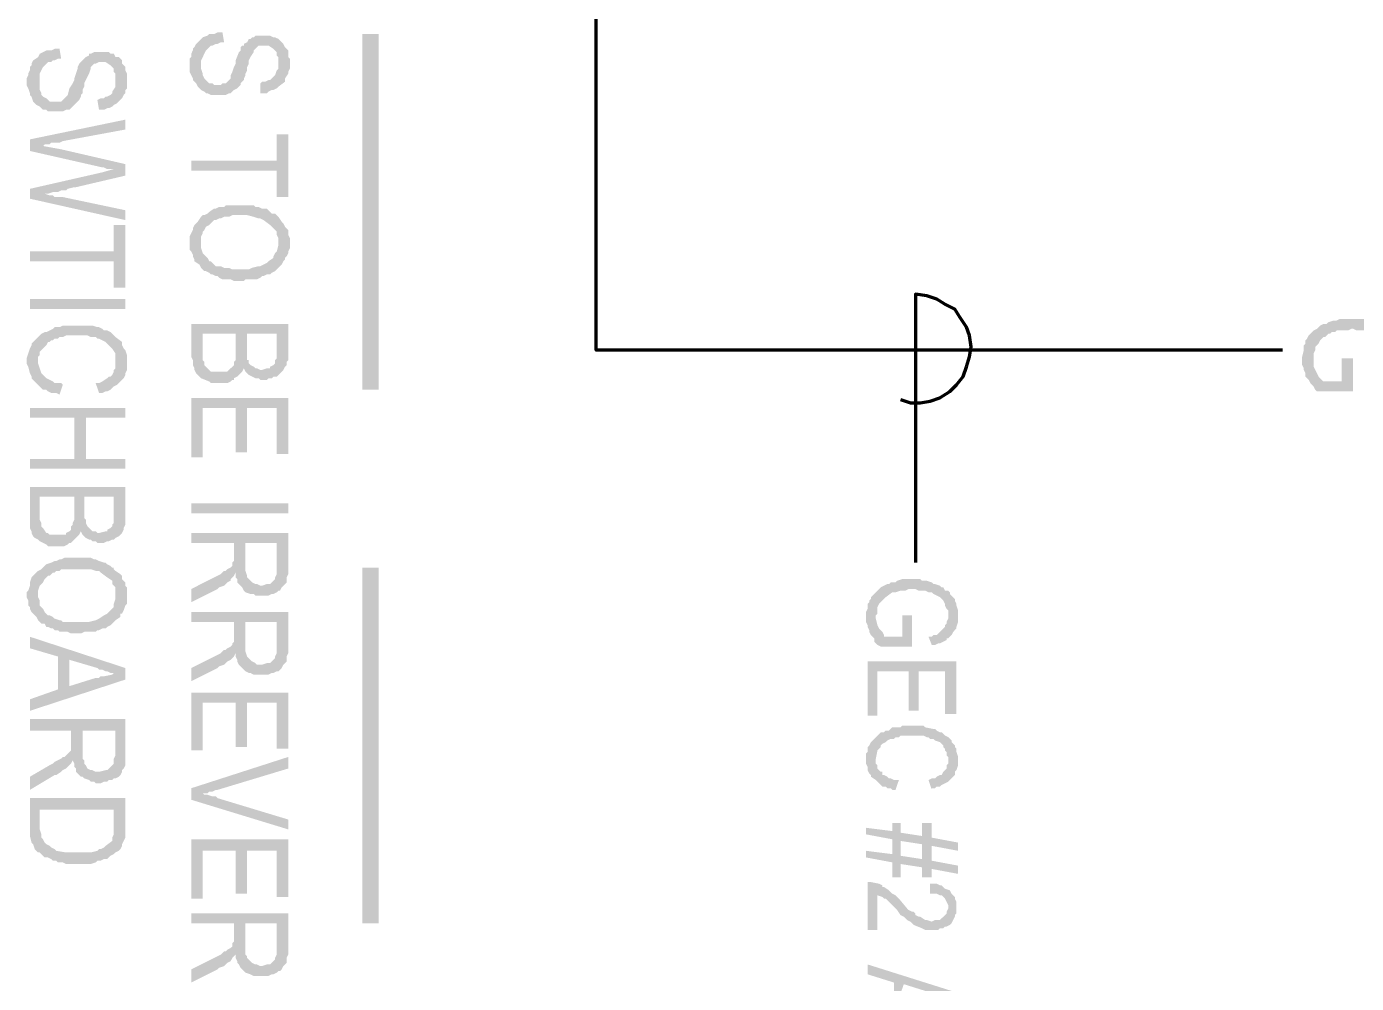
# Model space of a CAD drawing. Header units: inches. Extents: x -186 to 186, y -282 to 282.
# Drawn here: x -1.11 to 28.81, y -180.46 to -158.94 of the extents above; entities that cross this region are included whole.
import ezdxf

# ---------------------------------------------------------------- set-up
doc = ezdxf.new("R2010")
doc.units = ezdxf.units.IN
doc.header["$MEASUREMENT"] = 0
doc.layers.add('H', color=7, linetype='CONTINUOUS', lineweight=100)
doc.layers.add('P', color=250, linetype='CONTINUOUS', lineweight=100)

msp = doc.modelspace()

# ---------------------------------------------------------------- hatches: boundary and pattern name
at = {"layer": 'H', "linetype": 'Continuous'}
for points in [[(4.815, -159.778), (4.815, -159.667), (4.778, -159.63), (4.778, -159.556), (4.778, -159.481), (4.741, -159.444), (4.704, -159.407), (4.667, -159.333), (4.593, -159.259), (4.556, -159.222), (4.481, -159.185), (4.444, -159.185), (4.37, -159.148), (4.333, -159.148), (4.111, -159.148), (4.037, -159.148), (4, -159.185), (3.963, -159.185), (3.926, -159.222), (3.889, -159.222), (3.852, -159.296), (3.778, -159.333), (3.778, -159.37), (3.741, -159.37), (3.704, -159.407), (3.704, -159.481), (3.667, -159.519), (3.593, -159.704), (3.593, -159.778), (3.556, -159.852), (3.519, -159.963), (3.481, -160.037), (3.481, -160.111), (3.444, -160.148), (3.407, -160.185), (3.37, -160.222), (3.296, -160.222), (3.259, -160.259), (3.111, -160.259), (3.074, -160.222), (3, -160.222), (2.963, -160.185), (2.926, -160.148), (2.889, -160.111), (2.852, -160.037), (2.852, -160), (2.815, -159.889), (2.815, -159.815), (2.815, -159.222), (2.704, -159.333), (2.667, -159.407), (2.63, -159.444), (2.63, -159.481), (2.593, -159.556), (2.593, -159.63), (2.556, -159.667), (2.556, -159.741), (2.556, -159.889), (2.556, -159.963), (2.63, -160.111), (2.63, -160.148), (2.704, -160.222), (2.741, -160.296), (2.778, -160.333), (2.815, -160.37), (2.889, -160.407), (2.926, -160.444), (2.963, -160.444), (3.037, -160.481), (3.111, -160.481), (3.333, -160.481), (3.37, -160.481), (3.444, -160.444), (3.481, -160.444), (3.519, -160.407), (3.556, -160.37), (3.63, -160.333), (3.704, -160.259), (3.704, -160.222), (3.778, -160.148), (3.778, -160.111), (3.815, -160.037), (3.815, -160), (3.852, -159.926), (3.852, -159.852), (3.889, -159.778), (3.889, -159.704), (3.926, -159.63), (4, -159.519), (4, -159.481), (4.037, -159.444), (4.111, -159.37), (4.148, -159.37), (4.222, -159.37), (4.259, -159.37), (4.333, -159.37), (4.444, -159.444), (4.481, -159.481), (4.519, -159.519), (4.519, -159.593), (4.556, -159.63), (4.556, -159.778), (4.556, -160.296), (4.704, -160.185), (4.704, -160.111), (4.778, -160), (4.778, -159.963), (4.815, -159.889), (4.815, -159.815)], [(3.333, -159.296), (3.296, -159.074), (3.222, -159.074), (3.185, -159.074), (3.111, -159.111), (3, -159.111), (2.963, -159.148), (2.852, -159.185), (2.815, -159.222), (2.815, -159.815), (2.815, -159.704), (2.852, -159.63), (2.889, -159.556), (2.926, -159.481), (2.963, -159.444), (3.037, -159.37), (3.074, -159.37), (3.148, -159.333), (3.185, -159.333), (3.259, -159.296)], [(6.815, -159.111), (6.444, -159.111), (6.815, -167.111)], [(6.444, -159.111), (6.815, -167.111), (6.444, -167.111)], [(-0.333, -159.667), (-0.37, -159.444), (-0.407, -159.444), (-0.481, -159.444), (-0.556, -159.481), (-0.593, -159.481), (-0.667, -159.481), (-0.815, -159.556), (-0.852, -159.63), (-0.815, -160.185), (-0.815, -160.111), (-0.815, -160), (-0.778, -159.926), (-0.741, -159.852), (-0.704, -159.815), (-0.667, -159.778), (-0.63, -159.741), (-0.556, -159.741), (-0.519, -159.704), (-0.481, -159.704), (-0.407, -159.667)], [(1.148, -160.148), (1.148, -160.037), (1.148, -160), (1.111, -159.926), (1.111, -159.852), (1.074, -159.815), (1.037, -159.778), (1.037, -159.704), (0.963, -159.63), (0.889, -159.63), (0.852, -159.556), (0.778, -159.556), (0.741, -159.519), (0.667, -159.519), (0.481, -159.519), (0.407, -159.519), (0.333, -159.556), (0.296, -159.556), (0.296, -159.593), (0.222, -159.63), (0.185, -159.667), (0.148, -159.704), (0.111, -159.741), (0.074, -159.778), (0.037, -159.852), (0.037, -159.889), (-0.037, -160.111), (-0.037, -160.148), (-0.074, -160.222), (-0.148, -160.333), (-0.185, -160.481), (-0.222, -160.519), (-0.259, -160.556), (-0.296, -160.593), (-0.333, -160.63), (-0.407, -160.63), (-0.519, -160.63), (-0.593, -160.63), (-0.63, -160.593), (-0.667, -160.556), (-0.741, -160.519), (-0.778, -160.481), (-0.778, -160.444), (-0.815, -160.37), (-0.815, -160.259), (-0.815, -160.185), (-0.852, -159.63), (-0.963, -159.704), (-1, -159.778), (-1, -159.815), (-1.037, -159.852), (-1.037, -159.926), (-1.074, -160), (-1.074, -160.037), (-1.111, -160.111), (-1.111, -160.259), (-1.074, -160.333), (-1.037, -160.444), (-1.037, -160.481), (-1, -160.519), (-0.963, -160.63), (-0.926, -160.667), (-0.889, -160.704), (-0.815, -160.741), (-0.778, -160.778), (-0.741, -160.815), (-0.667, -160.815), (-0.63, -160.852), (-0.556, -160.852), (-0.333, -160.852), (-0.296, -160.852), (-0.222, -160.815), (-0.148, -160.815), (-0.111, -160.778), (-0.037, -160.704), (0.037, -160.63), (0.074, -160.593), (0.111, -160.519), (0.111, -160.481), (0.148, -160.444), (0.148, -160.37), (0.185, -160.296), (0.185, -160.222), (0.222, -160.148), (0.259, -160.074), (0.296, -160), (0.333, -159.889), (0.333, -159.852), (0.37, -159.815), (0.407, -159.778), (0.444, -159.778), (0.519, -159.741), (0.556, -159.741), (0.63, -159.741), (0.667, -159.741), (0.778, -159.815), (0.815, -159.852), (0.852, -159.889), (0.852, -159.963), (0.889, -160), (0.889, -160.148), (0.926, -160.667), (1.037, -160.556), (1.074, -160.481), (1.111, -160.444), (1.111, -160.37), (1.148, -160.333), (1.148, -160.259), (1.148, -160.185)], [(4.556, -160.296), (4.556, -159.778), (4.556, -159.889), (4.519, -159.926), (4.481, -160.037), (4.444, -160.074), (4.407, -160.111), (4.37, -160.148), (4.333, -160.148), (4.259, -160.185), (4.185, -160.185), (4.148, -160.222), (4.148, -160.444), (4.222, -160.444), (4.296, -160.444), (4.333, -160.407), (4.407, -160.37), (4.444, -160.37), (4.519, -160.333)], [(0.926, -160.667), (0.889, -160.148), (0.889, -160.259), (0.889, -160.296), (0.815, -160.407), (0.815, -160.444), (0.778, -160.481), (0.704, -160.519), (0.667, -160.519), (0.63, -160.556), (0.556, -160.556), (0.481, -160.593), (0.519, -160.815), (0.556, -160.815), (0.63, -160.815), (0.704, -160.778), (0.741, -160.778), (0.815, -160.741), (0.852, -160.704)], [(1.111, -161.259), (1.111, -161.037), (-1.037, -161.481), (-0.741, -161.63), (-0.704, -161.593), (-0.667, -161.593), (-0.593, -161.593), (-0.556, -161.556), (-0.481, -161.556), (-0.444, -161.556), (-0.37, -161.556), (-0.296, -161.519)], [(1.111, -162.296), (1.111, -162.037), (-0.333, -161.704), (-0.741, -161.63), (-1.037, -161.481), (-1.037, -161.741), (0.593, -162.111), (0.63, -162.111), (0.704, -162.148), (0.778, -162.148), (0.852, -162.148)], [(4.778, -162.778), (4.778, -161.37), (4.519, -161.37), (4.519, -161.963), (2.593, -161.963), (2.593, -162.185), (4.519, -162.185), (4.519, -162.778)], [(1.111, -162.296), (0.852, -162.148), (0.593, -162.222), (-1.037, -162.593), (-0.741, -162.704), (-0.704, -162.704), (-0.63, -162.704), (-0.519, -162.667), (-0.481, -162.667), (-0.407, -162.667), (-0.333, -162.63), (-0.296, -162.63), (-0.222, -162.63), (-0.185, -162.593), (-0.037, -162.556), (0, -162.556)], [(1.111, -163.296), (1.111, -163.074), (-0.296, -162.778), (-0.333, -162.778), (-0.407, -162.778), (-0.481, -162.778), (-0.519, -162.741), (-0.593, -162.741), (-0.704, -162.704), (-0.741, -162.704), (-1.037, -162.593), (-1.037, -162.815)], [(4.815, -163.815), (4.815, -163.704), (4.778, -163.63), (4.778, -163.519), (4.741, -163.481), (4.704, -163.444), (4.667, -163.37), (4.63, -163.333), (4.556, -163.222), (4.519, -163.185), (4.481, -163.148), (4.407, -163.148), (4.37, -163.111), (4.333, -163.074), (4.296, -163.037), (4.185, -163.037), (4.111, -163), (4.037, -163), (4, -162.963), (3.926, -162.963), (3.852, -162.963), (3.741, -162.963), (3.667, -162.963), (3.63, -162.963), (3.556, -162.963), (3.444, -162.963), (3.37, -162.963), (3.333, -163), (3.259, -163), (3.222, -163), (3.148, -163.037), (3.111, -163.037), (3, -163.111), (2.963, -163.148), (2.889, -163.185), (2.852, -163.185), (2.815, -163.222), (2.741, -163.333), (2.704, -163.37), (2.667, -163.407), (2.63, -163.481), (2.63, -163.519), (2.556, -163.667), (2.556, -163.741), (2.556, -163.852), (2.556, -163.889), (2.556, -163.963), (2.593, -164), (2.63, -164.074), (2.63, -164.111), (2.667, -164.185), (2.667, -164.222), (2.778, -164.296), (2.815, -164.37), (2.815, -163.815), (2.815, -163.704), (2.815, -163.667), (2.852, -163.593), (2.852, -163.556), (2.889, -163.519), (2.926, -163.444), (3, -163.407), (3.037, -163.37), (3.074, -163.333), (3.111, -163.296), (3.148, -163.296), (3.222, -163.259), (3.259, -163.259), (3.333, -163.222), (3.37, -163.222), (3.444, -163.222), (3.519, -163.185), (3.852, -163.185), (4, -163.222), (4.111, -163.259), (4.148, -163.259), (4.222, -163.296), (4.37, -163.407), (4.407, -163.444), (4.444, -163.481), (4.481, -163.519), (4.519, -163.556), (4.519, -163.63), (4.556, -163.704), (4.556, -163.741), (4.556, -164.37), (4.63, -164.296), (4.667, -164.222), (4.704, -164.185), (4.704, -164.148), (4.741, -164.111), (4.778, -164.037), (4.778, -164), (4.815, -163.926), (4.815, -163.852)], [(1.111, -164.815), (1.111, -163.407), (0.852, -163.407), (0.852, -164), (-1.037, -164), (-1.037, -164.222), (0.852, -164.222), (0.852, -164.815)], [(4.556, -164.37), (4.556, -163.815), (4.556, -163.852), (4.519, -164), (4.481, -164.037), (4.444, -164.111), (4.444, -164.148), (4.333, -164.222), (4.296, -164.259), (4.148, -164.333), (4.111, -164.333), (3.963, -164.37), (3.889, -164.407), (3.815, -164.407), (3.778, -164.407), (3.63, -164.407), (3.556, -164.407), (3.519, -164.407), (3.444, -164.37), (3.37, -164.37), (3.333, -164.37), (3.259, -164.333), (3.148, -164.333), (3.111, -164.296), (3.074, -164.259), (3.037, -164.222), (3, -164.222), (2.963, -164.148), (2.926, -164.111), (2.889, -164.074), (2.852, -164.037), (2.815, -163.926), (2.815, -163.852), (2.815, -163.815), (2.815, -164.37), (2.852, -164.407), (2.889, -164.444), (2.926, -164.444), (3, -164.481), (3.037, -164.519), (3.074, -164.519), (3.148, -164.556), (3.185, -164.556), (3.222, -164.593), (3.296, -164.63), (3.37, -164.63), (3.407, -164.63), (3.481, -164.63), (3.556, -164.667), (3.778, -164.667), (3.815, -164.63), (3.889, -164.63), (3.963, -164.63), (4, -164.63), (4.074, -164.63), (4.148, -164.593), (4.185, -164.556), (4.222, -164.556), (4.296, -164.519), (4.37, -164.519), (4.407, -164.481), (4.481, -164.444), (4.519, -164.407)], [(-1.037, -165.296), (1.111, -165.296), (1.111, -165.074), (-1.037, -165.074)], [(0.889, -165.926), (0.852, -165.889), (0.815, -165.852), (0.778, -165.815), (0.704, -165.778), (0.667, -165.778), (0.63, -165.778), (0.593, -165.741), (0.519, -165.704), (0.481, -165.704), (0.37, -165.667), (0.296, -165.667), (0.222, -165.667), (0.185, -165.667), (-0.148, -165.667), (-0.185, -165.667), (-0.259, -165.667), (-0.296, -165.667), (-0.37, -165.704), (-0.481, -165.704), (-0.519, -165.741), (-0.593, -165.778), (-0.667, -165.815), (-0.704, -165.815), (-0.778, -165.852), (-0.815, -165.889), (-0.852, -165.926), (-0.889, -165.963), (-0.926, -166), (-1, -166.074), (-1, -166.111), (-1.037, -166.185), (-1.074, -166.296), (-1.111, -166.407), (-1.111, -166.519), (-1.074, -166.593), (-1.037, -166.741), (-1, -166.815), (-1, -166.852), (-0.963, -166.889), (-0.889, -166.963), (-0.852, -167), (-0.852, -166.481), (-0.852, -166.37), (-0.815, -166.333), (-0.815, -166.259), (-0.778, -166.222), (-0.741, -166.185), (-0.704, -166.148), (-0.667, -166.111), (-0.63, -166.037), (-0.593, -166.037), (-0.556, -166), (-0.519, -166), (-0.481, -165.963), (-0.407, -165.963), (-0.37, -165.926), (-0.296, -165.926), (-0.222, -165.889), (-0.185, -165.889), (-0.111, -165.889), (0.185, -165.889), (0.259, -165.889), (0.333, -165.926), (0.37, -165.926), (0.444, -165.926), (0.481, -165.963), (0.519, -165.963), (0.593, -166), (0.667, -166.037), (0.704, -166.074), (0.741, -166.111), (0.778, -166.148), (0.815, -166.185), (0.889, -166.296), (0.889, -166.37), (0.889, -166.444), (0.889, -166.481)], [(4.778, -166.296), (4.778, -165.63), (2.593, -165.63), (2.593, -166.37), (2.63, -166.444), (2.63, -166.519), (2.63, -166.556), (2.667, -166.63), (2.667, -166.667), (2.704, -166.741), (2.741, -166.778), (2.778, -166.815), (2.815, -166.852), (2.852, -165.852), (3.593, -165.852), (3.593, -166.259), (3.63, -166.815), (3.667, -166.778), (3.704, -166.741), (3.741, -166.704), (3.778, -166.63), (3.815, -166.704), (3.852, -166.741), (3.852, -165.852), (4.519, -165.852), (4.519, -166.222), (4.556, -166.778), (4.593, -166.741), (4.667, -166.667), (4.704, -166.593), (4.741, -166.556), (4.741, -166.481), (4.778, -166.444), (4.778, -166.37)], [(29.815, -166.407), (29.815, -166.259), (29.815, -166.222), (29.815, -166.148), (29.778, -166.111), (29.741, -166), (29.704, -165.963), (29.704, -165.926), (29.667, -165.889), (29.63, -165.852), (29.593, -165.815), (29.519, -165.778), (29.481, -165.704), (29.444, -165.704), (29.37, -165.667), (29.296, -165.63), (29.222, -165.593), (29.185, -165.556), (29.074, -165.556), (29, -165.519), (28.963, -165.519), (28.889, -165.519), (28.815, -165.519), (28.778, -165.519), (28.63, -165.519), (28.556, -165.519), (28.481, -165.519), (28.444, -165.519), (28.37, -165.556), (28.296, -165.556), (28.185, -165.593), (28.148, -165.63), (28.111, -165.63), (28.074, -165.63), (28, -165.667), (27.963, -165.704), (27.926, -165.741), (27.852, -165.778), (27.815, -165.815), (27.778, -165.852), (27.741, -165.889), (27.704, -165.963), (27.667, -166), (27.667, -166.074), (27.63, -166.111), (27.63, -166.185), (27.63, -166.222), (27.593, -166.37), (27.593, -166.444), (27.593, -166.519), (27.593, -166.556), (27.63, -166.63), (27.63, -166.667), (27.667, -166.741), (27.667, -166.815), (27.704, -166.852), (27.741, -166.889), (27.778, -166.963), (27.815, -167), (27.852, -167.037), (27.852, -166.407), (27.852, -166.333), (27.852, -166.296), (27.889, -166.222), (27.889, -166.148), (27.926, -166.111), (27.963, -166.074), (28, -166), (28.074, -165.926), (28.111, -165.926), (28.148, -165.889), (28.185, -165.852), (28.222, -165.852), (28.259, -165.815), (28.333, -165.815), (28.37, -165.778), (28.444, -165.778), (28.519, -165.778), (28.63, -165.778), (28.704, -165.741), (28.741, -165.741), (28.815, -165.778), (28.926, -165.778), (29, -165.778), (29.111, -165.815), (29.148, -165.815), (29.185, -165.852), (29.222, -165.852), (29.296, -165.889), (29.333, -165.889), (29.37, -165.963), (29.444, -165.963), (29.444, -166), (29.481, -166.074), (29.519, -166.111), (29.556, -166.148), (29.556, -166.259), (29.593, -166.333), (29.593, -166.407), (29.63, -166.926), (29.667, -166.889), (29.704, -166.852), (29.741, -166.815), (29.778, -166.741), (29.778, -166.704), (29.815, -166.63), (29.815, -166.593), (29.815, -166.519), (29.815, -166.481)], [(1.148, -166.481), (1.148, -166.407), (1.148, -166.333), (1.111, -166.222), (1.074, -166.185), (1.037, -166.111), (1.037, -166.074), (1.037, -166.037), (0.889, -165.926), (0.889, -166.519), (0.889, -166.556), (0.889, -166.63), (0.852, -166.667), (0.852, -166.704), (0.815, -166.778), (0.778, -166.815), (0.741, -166.815), (0.704, -166.852), (0.593, -166.926), (0.519, -166.963), (0.444, -166.963), (0.519, -167.185), (0.593, -167.185), (0.667, -167.148), (0.704, -167.148), (0.778, -167.111), (0.815, -167.074), (0.852, -167.037), (0.926, -167), (0.963, -166.963), (1, -166.926), (1.037, -166.889), (1.074, -166.852), (1.111, -166.778), (1.111, -166.741), (1.148, -166.667), (1.148, -166.63), (1.148, -166.556)], [(3.63, -166.815), (3.593, -166.259), (3.593, -166.37), (3.593, -166.444), (3.556, -166.481), (3.556, -166.519), (3.556, -166.556), (3.519, -166.593), (3.481, -166.63), (3.444, -166.667), (3.407, -166.704), (3.37, -166.704), (3.296, -166.704), (3.185, -166.704), (3.111, -166.704), (3.037, -166.704), (3, -166.667), (2.889, -166.556), (2.889, -166.519), (2.889, -166.481), (2.852, -166.444), (2.852, -166.37), (2.852, -165.852), (2.815, -166.852), (3, -166.926), (3.037, -166.963), (3.111, -166.963), (3.333, -166.963), (3.407, -166.963), (3.481, -166.926), (3.519, -166.889), (3.556, -166.889), (3.556, -166.852)], [(4.556, -166.778), (4.519, -166.222), (4.519, -166.407), (4.481, -166.444), (4.481, -166.481), (4.481, -166.519), (4.444, -166.556), (4.37, -166.593), (4.37, -166.63), (4.296, -166.63), (4.185, -166.667), (4.148, -166.667), (4.074, -166.63), (4.037, -166.63), (4, -166.593), (3.926, -166.556), (3.889, -166.519), (3.889, -166.444), (3.852, -166.444), (3.852, -166.37), (3.852, -166.333), (3.852, -165.852), (3.852, -166.741), (3.889, -166.778), (3.963, -166.815), (4.037, -166.852), (4.111, -166.852), (4.148, -166.889), (4.296, -166.889), (4.333, -166.852), (4.407, -166.852), (4.444, -166.815), (4.519, -166.815)], [(-0.296, -167), (-0.333, -166.963), (-0.407, -166.963), (-0.481, -166.963), (-0.519, -166.926), (-0.593, -166.889), (-0.667, -166.852), (-0.704, -166.815), (-0.778, -166.741), (-0.815, -166.63), (-0.852, -166.519), (-0.852, -166.481), (-0.852, -167), (-0.815, -167.037), (-0.778, -167.074), (-0.741, -167.111), (-0.667, -167.111), (-0.63, -167.148), (-0.556, -167.185), (-0.519, -167.185), (-0.444, -167.185), (-0.37, -167.222)], [(28.741, -167.148), (28.741, -166.407), (28.481, -166.407), (28.481, -166.926), (28.074, -166.926), (28.037, -166.889), (28, -166.852), (27.963, -166.815), (27.852, -166.593), (27.852, -166.519), (27.852, -166.407), (27.852, -167.037), (27.889, -167.111), (27.926, -167.148)], [(1.111, -167.741), (1.111, -167.519), (-1.037, -167.519), (-1.037, -167.741), (-0.037, -167.741), (-0.037, -168.667), (0.222, -167.741)], [(4.778, -168.556), (4.778, -167.296), (2.593, -167.296), (2.593, -168.63), (2.852, -168.63), (2.852, -167.519), (3.593, -167.519), (3.593, -168.519), (3.852, -168.519), (3.852, -167.519), (4.519, -167.519), (4.519, -168.556)], [(1.111, -168.889), (1.111, -168.667), (0.222, -168.667), (0.222, -167.741), (-0.037, -168.667), (-1.037, -168.667), (-1.037, -168.889)], [(1.111, -169.963), (1.111, -169.296), (-1.037, -169.296), (-1.037, -170.037), (-1.037, -170.111), (-1.037, -170.185), (-1.037, -170.222), (-1, -170.296), (-1, -170.333), (-0.963, -170.407), (-0.926, -170.444), (-0.852, -170.481), (-0.815, -170.519), (-0.815, -169.519), (-0.037, -169.519), (-0.037, -169.926), (-0.037, -170.481), (0, -170.444), (0.037, -170.407), (0.074, -170.37), (0.111, -170.296), (0.148, -170.37), (0.185, -170.407), (0.185, -169.519), (0.852, -169.519), (0.852, -169.889), (0.889, -170.444), (0.963, -170.407), (1.037, -170.333), (1.074, -170.259), (1.074, -170.222), (1.111, -170.148), (1.111, -170.111), (1.111, -170.037)], [(-0.037, -170.481), (-0.037, -169.926), (-0.037, -170.037), (-0.074, -170.111), (-0.074, -170.148), (-0.111, -170.185), (-0.111, -170.222), (-0.111, -170.259), (-0.148, -170.296), (-0.222, -170.333), (-0.222, -170.37), (-0.296, -170.37), (-0.37, -170.37), (-0.481, -170.37), (-0.556, -170.37), (-0.593, -170.37), (-0.63, -170.333), (-0.667, -170.333), (-0.741, -170.222), (-0.778, -170.185), (-0.778, -170.148), (-0.778, -170.111), (-0.815, -170.037), (-0.815, -169.519), (-0.815, -170.519), (-0.667, -170.593), (-0.63, -170.63), (-0.556, -170.63), (-0.296, -170.63), (-0.259, -170.63), (-0.185, -170.593), (-0.148, -170.556), (-0.111, -170.556), (-0.074, -170.519)], [(0.889, -170.444), (0.852, -169.889), (0.852, -170.074), (0.852, -170.111), (0.815, -170.148), (0.815, -170.185), (0.778, -170.222), (0.704, -170.259), (0.704, -170.296), (0.667, -170.296), (0.519, -170.333), (0.481, -170.333), (0.444, -170.296), (0.37, -170.296), (0.333, -170.259), (0.296, -170.222), (0.259, -170.185), (0.222, -170.111), (0.222, -170.037), (0.185, -170), (0.185, -169.519), (0.185, -170.407), (0.222, -170.444), (0.296, -170.481), (0.333, -170.481), (0.37, -170.519), (0.444, -170.519), (0.481, -170.556), (0.63, -170.556), (0.704, -170.519), (0.741, -170.519), (0.815, -170.481), (0.852, -170.481)], [(2.593, -169.889), (4.778, -169.889), (4.778, -169.667), (2.593, -169.667)], [(4.778, -171.111), (4.778, -170.333), (2.593, -170.333), (2.593, -170.556), (3.556, -170.556), (3.556, -170.815), (3.593, -171.222), (3.593, -171.259), (3.593, -171.333), (3.63, -171.37), (3.63, -171.444), (3.667, -171.481), (3.704, -171.519), (3.741, -171.556), (3.778, -171.63), (3.815, -170.556), (4.519, -170.556), (4.519, -171.111), (4.556, -171.63), (4.593, -171.63), (4.63, -171.556), (4.667, -171.519), (4.704, -171.481), (4.741, -171.444), (4.741, -171.37), (4.741, -171.333), (4.778, -171.259), (4.778, -171.185)], [(4.556, -171.63), (4.519, -171.111), (4.519, -171.148), (4.519, -171.259), (4.481, -171.333), (4.481, -171.37), (4.444, -171.407), (4.407, -171.444), (4.37, -171.481), (4.296, -171.481), (4.185, -171.519), (4.148, -171.519), (4.074, -171.481), (4.037, -171.481), (3.963, -171.444), (3.926, -171.407), (3.889, -171.37), (3.852, -171.333), (3.852, -171.296), (3.815, -171.185), (3.815, -170.556), (3.778, -171.63), (3.815, -171.667), (3.926, -171.704), (4, -171.704), (4.037, -171.741), (4.111, -171.741), (4.222, -171.741), (4.296, -171.741), (4.333, -171.741), (4.407, -171.704), (4.444, -171.704), (4.519, -171.667)], [(3.593, -171.222), (3.556, -170.815), (3.556, -170.889), (3.556, -170.963), (3.519, -171), (3.519, -171.074), (3.481, -171.111), (3.407, -171.148), (3.37, -171.185), (3.333, -171.185), (3.296, -171.222), (3.259, -171.259), (3.185, -171.296), (3.111, -171.333), (3.037, -171.37), (2.593, -171.593), (2.593, -171.889), (3.185, -171.593), (3.222, -171.556), (3.333, -171.519), (3.37, -171.481), (3.407, -171.444), (3.481, -171.407), (3.481, -171.37), (3.519, -171.333), (3.556, -171.296)], [(1.148, -171.741), (1.148, -171.63), (1.148, -171.556), (1.111, -171.519), (1.111, -171.444), (1.074, -171.407), (1.037, -171.37), (1.037, -171.296), (1, -171.259), (0.889, -171.185), (0.852, -171.148), (0.852, -171.111), (0.815, -171.111), (0.778, -171.074), (0.704, -171.037), (0.667, -171), (0.63, -171), (0.519, -170.963), (0.444, -170.926), (0.407, -170.926), (0.333, -170.889), (0.296, -170.889), (0.222, -170.889), (0.074, -170.889), (0, -170.889), (-0.074, -170.889), (-0.185, -170.889), (-0.259, -170.889), (-0.333, -170.926), (-0.37, -170.926), (-0.444, -170.963), (-0.481, -170.963), (-0.556, -171), (-0.667, -171.037), (-0.704, -171.074), (-0.741, -171.111), (-0.778, -171.148), (-0.852, -171.185), (-0.889, -171.222), (-0.926, -171.259), (-0.963, -171.296), (-1, -171.333), (-1.037, -171.444), (-1.037, -171.519), (-1.074, -171.63), (-1.111, -171.667), (-1.111, -171.778), (-1.074, -171.852), (-1.074, -171.889), (-1.074, -171.963), (-1.037, -172), (-1.037, -172.037), (-1, -172.111), (-0.963, -172.148), (-0.889, -172.222), (-0.852, -172.296), (-0.852, -171.741), (-0.852, -171.63), (-0.815, -171.519), (-0.778, -171.481), (-0.741, -171.444), (-0.704, -171.37), (-0.667, -171.333), (-0.63, -171.296), (-0.593, -171.296), (-0.519, -171.222), (-0.481, -171.222), (-0.444, -171.185), (-0.37, -171.185), (-0.333, -171.148), (-0.259, -171.148), (-0.222, -171.148), (-0.148, -171.148), (0.222, -171.148), (0.333, -171.148), (0.444, -171.185), (0.519, -171.185), (0.556, -171.222), (0.704, -171.333), (0.815, -171.407), (0.815, -171.481), (0.852, -171.519), (0.889, -171.556), (0.889, -171.63), (0.889, -171.667), (0.889, -172.296), (1, -172.222), (1, -172.148), (1.037, -172.148), (1.074, -172.074), (1.111, -171.963), (1.148, -171.926), (1.148, -171.852), (1.148, -171.815)], [(6.815, -171.111), (6.444, -171.111), (6.815, -179.111)], [(6.444, -171.111), (6.815, -179.111), (6.444, -179.111)], [(19.852, -172.185), (19.852, -172.074), (19.815, -171.963), (19.815, -171.926), (19.778, -171.852), (19.778, -171.815), (19.741, -171.778), (19.667, -171.704), (19.667, -171.667), (19.63, -171.63), (19.556, -171.63), (19.519, -171.556), (19.481, -171.556), (19.444, -171.519), (19.333, -171.481), (19.296, -171.481), (19.259, -171.444), (19.148, -171.407), (19.111, -171.407), (19.037, -171.407), (19, -171.37), (18.852, -171.37), (18.815, -171.37), (18.778, -171.37), (18.704, -171.37), (18.593, -171.37), (18.481, -171.407), (18.444, -171.444), (18.37, -171.444), (18.333, -171.444), (18.296, -171.481), (18.259, -171.481), (18.111, -171.556), (18.074, -171.593), (17.963, -171.704), (17.926, -171.741), (17.889, -171.778), (17.889, -171.815), (17.852, -171.852), (17.852, -171.889), (17.815, -171.926), (17.815, -172), (17.815, -172.037), (17.778, -172.111), (17.778, -172.148), (17.778, -172.222), (17.778, -172.296), (17.778, -172.333), (17.815, -172.407), (17.815, -172.444), (17.852, -172.519), (17.852, -172.556), (17.889, -172.63), (17.926, -172.667), (17.963, -172.704), (17.963, -172.778), (18, -172.815), (18, -172.185), (18.037, -172.148), (18.037, -172.074), (18.037, -172.037), (18.037, -172), (18.074, -171.926), (18.148, -171.852), (18.185, -171.815), (18.222, -171.778), (18.37, -171.667), (18.407, -171.667), (18.444, -171.667), (18.556, -171.63), (18.63, -171.63), (18.667, -171.63), (18.741, -171.593), (18.889, -171.593), (18.963, -171.63), (19, -171.63), (19.074, -171.63), (19.111, -171.63), (19.185, -171.667), (19.222, -171.667), (19.259, -171.667), (19.296, -171.704), (19.37, -171.741), (19.444, -171.778), (19.481, -171.815), (19.519, -171.852), (19.556, -171.926), (19.556, -171.963), (19.593, -172.037), (19.63, -172.074), (19.63, -172.185), (19.63, -172.704), (19.704, -172.63), (19.741, -172.556), (19.815, -172.481), (19.815, -172.444), (19.852, -172.333), (19.852, -172.259)], [(0.889, -172.296), (0.889, -171.741), (0.889, -171.778), (0.889, -171.815), (0.852, -171.926), (0.852, -172), (0.815, -172.037), (0.778, -172.074), (0.741, -172.111), (0.704, -172.148), (0.63, -172.185), (0.519, -172.259), (0.444, -172.296), (0.296, -172.333), (0.222, -172.333), (0.148, -172.333), (0.111, -172.333), (0, -172.333), (-0.074, -172.333), (-0.148, -172.333), (-0.222, -172.333), (-0.296, -172.333), (-0.333, -172.296), (-0.37, -172.296), (-0.481, -172.259), (-0.519, -172.222), (-0.593, -172.185), (-0.63, -172.185), (-0.667, -172.148), (-0.704, -172.111), (-0.741, -172.037), (-0.778, -172), (-0.815, -171.963), (-0.815, -171.852), (-0.852, -171.778), (-0.852, -171.741), (-0.852, -172.296), (-0.815, -172.333), (-0.778, -172.37), (-0.704, -172.37), (-0.667, -172.444), (-0.63, -172.444), (-0.556, -172.481), (-0.519, -172.481), (-0.481, -172.519), (-0.407, -172.519), (-0.37, -172.556), (-0.296, -172.556), (-0.222, -172.556), (-0.185, -172.556), (-0.111, -172.593), (0.111, -172.593), (0.185, -172.556), (0.222, -172.556), (0.296, -172.556), (0.37, -172.556), (0.444, -172.556), (0.481, -172.519), (0.519, -172.519), (0.593, -172.481), (0.63, -172.481), (0.667, -172.481), (0.704, -172.444), (0.778, -172.407), (0.815, -172.37), (0.852, -172.333)], [(4.778, -172.889), (4.778, -172.111), (2.593, -172.111), (2.593, -172.333), (3.556, -172.333), (3.556, -172.63), (3.593, -173.037), (3.593, -173.111), (3.63, -173.185), (3.63, -173.222), (3.667, -173.296), (3.704, -173.333), (3.741, -173.37), (3.778, -173.407), (3.815, -172.333), (4.519, -172.333), (4.519, -172.889), (4.556, -173.444), (4.593, -173.407), (4.63, -173.37), (4.667, -173.296), (4.704, -173.259), (4.741, -173.222), (4.741, -173.148), (4.741, -173.111), (4.778, -173.037), (4.778, -172.963)], [(4.556, -173.444), (4.519, -172.889), (4.519, -172.926), (4.519, -173.037), (4.481, -173.111), (4.481, -173.148), (4.444, -173.185), (4.407, -173.222), (4.37, -173.259), (4.296, -173.259), (4.185, -173.296), (4.148, -173.296), (4.074, -173.296), (4.037, -173.259), (3.963, -173.222), (3.926, -173.185), (3.889, -173.148), (3.852, -173.111), (3.815, -173), (3.815, -172.333), (3.778, -173.407), (3.815, -173.444), (3.889, -173.481), (3.926, -173.481), (4, -173.519), (4.037, -173.519), (4.111, -173.519), (4.222, -173.519), (4.296, -173.519), (4.333, -173.519), (4.407, -173.481), (4.444, -173.481), (4.519, -173.444)], [(18.815, -172.889), (18.815, -172.185), (18.593, -172.185), (18.593, -172.667), (18.222, -172.667), (18.185, -172.667), (18.185, -172.63), (18.148, -172.556), (18.074, -172.481), (18.037, -172.407), (18, -172.259), (18, -172.185), (18, -172.815), (18.037, -172.852), (18.111, -172.889)], [(19.63, -172.704), (19.63, -172.185), (19.63, -172.259), (19.593, -172.333), (19.593, -172.37), (19.556, -172.407), (19.556, -172.444), (19.519, -172.481), (19.481, -172.519), (19.444, -172.556), (19.407, -172.593), (19.37, -172.63), (19.296, -172.63), (19.259, -172.667), (19.185, -172.667), (19.259, -172.852), (19.296, -172.852), (19.333, -172.852), (19.407, -172.815), (19.444, -172.815), (19.519, -172.778), (19.593, -172.741), (19.593, -172.704)], [(1.111, -173.63), (1.111, -173.37), (-1.037, -172.667), (-1.037, -172.926), (-0.407, -173.111), (-0.407, -173.852), (-0.148, -173.185), (0.481, -173.37), (0.519, -173.407), (0.593, -173.407), (0.667, -173.444), (0.704, -173.444), (0.778, -173.481), (0.815, -173.481), (0.889, -173.481)], [(3.593, -173.037), (3.556, -172.63), (3.556, -172.704), (3.556, -172.778), (3.519, -172.815), (3.519, -172.852), (3.481, -172.889), (3.407, -172.926), (3.37, -172.963), (3.333, -172.963), (3.296, -173), (3.259, -173.037), (3.185, -173.074), (3.111, -173.111), (3.037, -173.148), (2.593, -173.37), (2.593, -173.667), (3.185, -173.37), (3.222, -173.333), (3.333, -173.296), (3.37, -173.259), (3.407, -173.222), (3.481, -173.185), (3.519, -173.148), (3.556, -173.111)], [(1.111, -173.63), (0.889, -173.481), (0.852, -173.481), (0.815, -173.519), (0.63, -173.556), (0.556, -173.556), (0.519, -173.593), (0.444, -173.593), (-0.148, -173.778), (-0.148, -173.185), (-0.407, -173.852), (-1.037, -174.074), (-1.037, -174.333)], [(19.815, -174.407), (19.815, -173.222), (17.815, -173.222), (17.815, -174.444), (18.037, -174.444), (18.037, -173.444), (18.741, -173.444), (18.741, -174.333), (18.963, -174.333), (18.963, -173.444), (19.556, -173.444), (19.556, -174.407)], [(4.778, -175.185), (4.778, -173.926), (2.593, -173.926), (2.593, -175.222), (2.852, -175.222), (2.852, -174.148), (3.593, -174.148), (3.593, -175.148), (3.852, -175.148), (3.852, -174.148), (4.519, -174.148), (4.519, -175.185)], [(1.111, -175.296), (1.111, -174.519), (-1.037, -174.519), (-1.037, -174.778), (-0.111, -174.778), (-0.111, -175.037), (-0.074, -175.444), (-0.037, -175.519), (-0.037, -175.593), (0, -175.63), (0, -175.704), (0.037, -175.741), (0.074, -175.778), (0.111, -175.815), (0.148, -175.815), (0.148, -174.778), (0.889, -174.778), (0.889, -175.333), (0.889, -175.852), (0.963, -175.815), (1, -175.778), (1.037, -175.704), (1.037, -175.667), (1.074, -175.63), (1.111, -175.556), (1.111, -175.519), (1.111, -175.444), (1.111, -175.37)], [(19.63, -174.926), (19.556, -174.889), (19.519, -174.852), (19.481, -174.815), (19.444, -174.815), (19.37, -174.778), (19.333, -174.741), (19.296, -174.741), (19.111, -174.704), (19.074, -174.667), (19, -174.667), (18.963, -174.667), (18.704, -174.667), (18.667, -174.667), (18.593, -174.667), (18.556, -174.704), (18.481, -174.704), (18.444, -174.704), (18.37, -174.704), (18.333, -174.741), (18.296, -174.778), (18.222, -174.778), (18.185, -174.815), (18.111, -174.815), (18.074, -174.852), (18.037, -174.889), (18, -174.926), (17.963, -174.963), (17.889, -175.037), (17.852, -175.111), (17.815, -175.148), (17.815, -175.185), (17.815, -175.259), (17.778, -175.296), (17.778, -175.37), (17.778, -175.444), (17.778, -175.481), (17.778, -175.519), (17.815, -175.593), (17.815, -175.63), (17.815, -175.667), (17.852, -175.741), (17.889, -175.778), (17.889, -175.815), (18, -175.889), (18, -175.407), (18.037, -175.222), (18.074, -175.185), (18.111, -175.148), (18.111, -175.111), (18.148, -175.074), (18.222, -175.037), (18.259, -175), (18.333, -174.963), (18.407, -174.963), (18.444, -174.926), (18.519, -174.926), (18.556, -174.889), (18.63, -174.889), (18.704, -174.889), (18.963, -174.889), (19.037, -174.889), (19.074, -174.889), (19.148, -174.926), (19.185, -174.926), (19.222, -174.963), (19.296, -174.963), (19.333, -175), (19.444, -175.037), (19.481, -175.074), (19.519, -175.111), (19.519, -175.148), (19.556, -175.185), (19.556, -175.222), (19.593, -175.259), (19.593, -175.333), (19.63, -175.37), (19.63, -175.444)], [(-0.074, -175.444), (-0.111, -175.037), (-0.111, -175.111), (-0.111, -175.185), (-0.111, -175.222), (-0.148, -175.259), (-0.185, -175.296), (-0.222, -175.333), (-0.259, -175.37), (-0.296, -175.37), (-0.333, -175.407), (-0.407, -175.444), (-0.481, -175.481), (-0.519, -175.519), (-0.593, -175.556), (-1.037, -175.815), (-1.037, -176.111), (-0.481, -175.778), (-0.444, -175.778), (-0.333, -175.704), (-0.296, -175.667), (-0.222, -175.63), (-0.185, -175.593), (-0.148, -175.556), (-0.111, -175.519)], [(0.889, -175.852), (0.889, -175.333), (0.852, -175.407), (0.852, -175.481), (0.852, -175.519), (0.815, -175.556), (0.778, -175.593), (0.741, -175.63), (0.704, -175.667), (0.667, -175.667), (0.519, -175.704), (0.481, -175.704), (0.444, -175.704), (0.37, -175.667), (0.333, -175.667), (0.259, -175.63), (0.222, -175.556), (0.185, -175.519), (0.185, -175.444), (0.148, -175.407), (0.148, -174.778), (0.148, -175.815), (0.185, -175.852), (0.296, -175.889), (0.333, -175.926), (0.407, -175.926), (0.444, -175.963), (0.556, -175.963), (0.63, -175.926), (0.704, -175.926), (0.741, -175.889), (0.815, -175.889), (0.852, -175.852)], [(19.852, -175.444), (19.852, -175.37), (19.815, -175.259), (19.815, -175.185), (19.778, -175.148), (19.778, -175.111), (19.704, -175.037), (19.704, -175), (19.667, -174.963), (19.63, -174.926), (19.63, -175.444), (19.63, -175.519), (19.593, -175.556), (19.593, -175.63), (19.519, -175.704), (19.481, -175.778), (19.444, -175.778), (19.37, -175.815), (19.333, -175.852), (19.259, -175.852), (19.185, -175.889), (19.259, -176.111), (19.259, -176.074), (19.333, -176.074), (19.37, -176.037), (19.444, -176.037), (19.481, -176), (19.556, -175.963), (19.63, -175.926), (19.704, -175.852), (19.741, -175.815), (19.778, -175.778), (19.778, -175.704), (19.815, -175.667), (19.852, -175.556), (19.852, -175.519)], [(4.778, -175.63), (4.778, -175.37), (2.593, -176.074), (2.852, -176.185), (2.889, -176.185), (2.963, -176.185), (3, -176.148), (3.074, -176.148), (3.148, -176.111), (3.185, -176.111)], [(18.519, -175.889), (18.481, -175.889), (18.407, -175.889), (18.333, -175.852), (18.296, -175.852), (18.259, -175.815), (18.185, -175.778), (18.148, -175.778), (18.148, -175.704), (18.111, -175.704), (18.074, -175.667), (18.037, -175.63), (18.037, -175.556), (18, -175.519), (18, -175.481), (18, -175.407), (18, -175.889), (18.037, -175.926), (18.074, -175.963), (18.111, -176), (18.148, -176.037), (18.222, -176.037), (18.259, -176.074), (18.333, -176.074), (18.37, -176.111), (18.444, -176.111)], [(4.778, -177), (4.778, -176.778), (3.185, -176.296), (3.148, -176.259), (3.074, -176.259), (2.963, -176.222), (2.889, -176.222), (2.852, -176.185), (2.593, -176.074), (2.593, -176.333)], [(1.111, -176.926), (1.111, -176.296), (-1.037, -176.296), (-1.037, -177.074), (-1.037, -177.148), (-1, -177.296), (-0.963, -177.333), (-0.926, -177.444), (-0.889, -177.481), (-0.852, -177.519), (-0.815, -177.519), (-0.815, -176.556), (0.852, -176.556), (0.852, -176.926), (0.889, -177.519), (0.963, -177.481), (1, -177.444), (1.037, -177.37), (1.037, -177.333), (1.074, -177.259), (1.111, -177.185), (1.111, -177.111), (1.111, -177)], [(0.889, -177.519), (0.852, -176.926), (0.852, -177.074), (0.852, -177.111), (0.815, -177.185), (0.815, -177.222), (0.815, -177.259), (0.667, -177.37), (0.63, -177.407), (0.556, -177.444), (0.519, -177.444), (0.481, -177.481), (0.333, -177.519), (0.259, -177.519), (0.185, -177.519), (-0.074, -177.519), (-0.148, -177.519), (-0.222, -177.519), (-0.444, -177.481), (-0.481, -177.444), (-0.556, -177.407), (-0.593, -177.37), (-0.667, -177.333), (-0.704, -177.296), (-0.741, -177.222), (-0.778, -177.185), (-0.778, -177.111), (-0.815, -177), (-0.815, -176.556), (-0.815, -177.519), (-0.704, -177.63), (-0.63, -177.63), (-0.556, -177.667), (-0.519, -177.704), (-0.444, -177.704), (-0.407, -177.741), (-0.333, -177.741), (-0.296, -177.741), (-0.222, -177.778), (-0.148, -177.778), (-0.111, -177.778), (0.185, -177.778), (0.259, -177.778), (0.333, -177.778), (0.444, -177.741), (0.481, -177.704), (0.519, -177.704), (0.556, -177.704), (0.63, -177.667), (0.704, -177.667), (0.741, -177.63), (0.778, -177.593), (0.852, -177.556)], [(19.852, -178), (19.852, -177.815), (19.259, -177.704), (19.259, -176.852), (19.037, -176.852), (19.037, -177.667), (18.556, -177.593), (18.556, -176.852), (18.37, -176.852), (18.37, -177.556), (17.778, -177.481), (17.778, -177.63), (18.37, -177.741), (18.37, -178.074), (18.556, -178.074), (18.556, -177.778), (19.037, -177.852), (19.037, -178.074), (19.259, -178.074), (19.259, -177.889)], [(18.37, -177.037), (17.778, -176.963), (17.778, -177.111), (18.37, -177.222), (18.37, -177.556)], [(19.037, -177.148), (18.556, -177.074), (18.556, -177.259), (19.037, -177.333), (19.037, -177.667)], [(4.778, -178.519), (4.778, -177.222), (2.593, -177.222), (2.593, -178.556), (2.852, -178.556), (2.852, -177.481), (3.593, -177.481), (3.593, -178.444), (3.852, -178.444), (3.852, -177.481), (4.519, -177.481), (4.519, -178.519)], [(19.852, -177.481), (19.852, -177.296), (19.259, -177.185), (19.259, -177.37)], [(19.667, -179.148), (19.63, -178.741), (19.63, -178.778), (19.593, -178.852), (19.593, -178.889), (19.556, -178.926), (19.519, -178.963), (19.481, -179), (19.444, -179.037), (19.37, -179.037), (19.333, -179.037), (19.259, -179.074), (19.148, -179.037), (19.111, -179.037), (19, -178.963), (18.963, -178.963), (18.889, -178.926), (18.889, -178.889), (18.852, -178.852), (18.815, -178.852), (18.741, -178.815), (18.704, -178.778), (18.519, -178.556), (18.481, -178.519), (18.444, -178.481), (18.37, -178.444), (18.333, -178.407), (18.296, -178.37), (18.185, -178.296), (18.148, -178.296), (18.148, -178.259), (18.074, -178.222), (17.889, -178.185), (17.852, -178.185), (17.815, -178.185), (17.815, -179.259), (18.037, -179.259), (18.037, -178.481), (18.148, -178.519), (18.185, -178.556), (18.222, -178.556), (18.444, -178.778), (18.481, -178.815), (18.556, -178.926), (18.63, -178.963), (18.704, -179.037), (18.778, -179.074), (18.815, -179.111), (18.852, -179.148), (19.037, -179.222), (19.111, -179.259), (19.148, -179.259), (19.222, -179.259), (19.333, -179.259), (19.407, -179.259), (19.444, -179.222), (19.519, -179.222), (19.556, -179.185), (19.593, -179.185)], [(19.815, -178.778), (19.815, -178.667), (19.815, -178.63), (19.778, -178.556), (19.778, -178.519), (19.741, -178.481), (19.704, -178.444), (19.667, -178.37), (19.556, -178.333), (19.519, -178.296), (19.481, -178.259), (19.444, -178.259), (19.37, -178.222), (19.296, -178.222), (19.222, -178.222), (19.222, -178.444), (19.259, -178.444), (19.333, -178.444), (19.37, -178.444), (19.444, -178.481), (19.481, -178.481), (19.519, -178.519), (19.556, -178.556), (19.593, -178.63), (19.63, -178.704), (19.63, -178.741), (19.667, -179.148), (19.704, -179.111), (19.741, -179.037), (19.778, -178.963), (19.778, -178.926), (19.815, -178.889), (19.815, -178.815)], [(4.778, -179.667), (4.778, -178.889), (2.593, -178.889), (2.593, -179.111), (3.556, -179.111), (3.556, -179.37), (3.593, -179.815), (3.593, -179.889), (3.63, -179.963), (3.63, -180), (3.667, -180.037), (3.704, -180.111), (3.741, -180.148), (3.778, -180.185), (3.815, -179.111), (4.519, -179.111), (4.519, -179.667), (4.556, -180.185), (4.593, -180.185), (4.63, -180.148), (4.667, -180.074), (4.704, -180.037), (4.741, -180), (4.741, -179.926), (4.741, -179.889), (4.778, -179.815), (4.778, -179.741)], [(4.556, -180.185), (4.519, -179.667), (4.519, -179.704), (4.519, -179.778), (4.519, -179.815), (4.481, -179.889), (4.481, -179.926), (4.444, -179.963), (4.407, -180), (4.37, -180.037), (4.296, -180.037), (4.185, -180.074), (4.148, -180.074), (4.074, -180.037), (4.037, -180.037), (3.963, -180), (3.926, -179.963), (3.889, -179.926), (3.852, -179.889), (3.852, -179.852), (3.815, -179.815), (3.815, -179.778), (3.815, -179.111), (3.778, -180.185), (3.815, -180.222), (3.926, -180.259), (4, -180.296), (4.037, -180.296), (4.111, -180.296), (4.222, -180.296), (4.296, -180.296), (4.333, -180.296), (4.407, -180.259), (4.444, -180.259), (4.519, -180.222)], [(3.593, -179.815), (3.556, -179.37), (3.556, -179.481), (3.556, -179.519), (3.519, -179.556), (3.519, -179.63), (3.481, -179.667), (3.407, -179.704), (3.37, -179.741), (3.333, -179.741), (3.296, -179.778), (3.259, -179.815), (3.185, -179.852), (3.111, -179.889), (3.037, -179.926), (2.593, -180.148), (2.593, -180.444), (3.185, -180.148), (3.222, -180.111), (3.333, -180.074), (3.37, -180.037), (3.407, -180), (3.481, -179.963), (3.519, -179.889), (3.556, -179.852)], [(19.815, -180.889), (19.815, -180.667), (17.815, -180.037), (17.815, -180.259), (18.407, -180.444), (18.407, -181.111), (18.63, -180.481), (19.222, -180.667), (19.333, -180.704), (19.37, -180.704), (19.444, -180.741), (19.481, -180.741), (19.556, -180.778), (19.593, -180.778)]]:
    msp.add_hatch(color=0, dxfattribs=at).paths.add_polyline_path(points)

# ---------------------------------------------------------------- linework, layer by layer
at = {"layer": 'P', "color": 0, "linetype": 'Continuous'}
for points in [[(27.148, -166.222), (11.704, -166.222), (11.704, -146)], [(18.556, -167.333), (18.778, -167.407), (19, -167.407), (19.222, -167.37), (19.444, -167.296), (19.667, -167.148), (19.815, -167), (19.963, -166.815), (20.037, -166.593), (20.111, -166.37), (20.148, -166.148), (20.111, -165.889), (20.037, -165.704), (19.889, -165.481), (19.778, -165.296), (19.556, -165.185), (19.37, -165.074), (19.148, -165), (18.889, -164.963), (18.889, -166.185)], [(18.889, -166.074), (18.889, -171)], [(18.889, -170), (18.889, -170.889)]]:
    msp.add_lwpolyline(points, dxfattribs=at)

doc.saveas('drawing.dxf')
